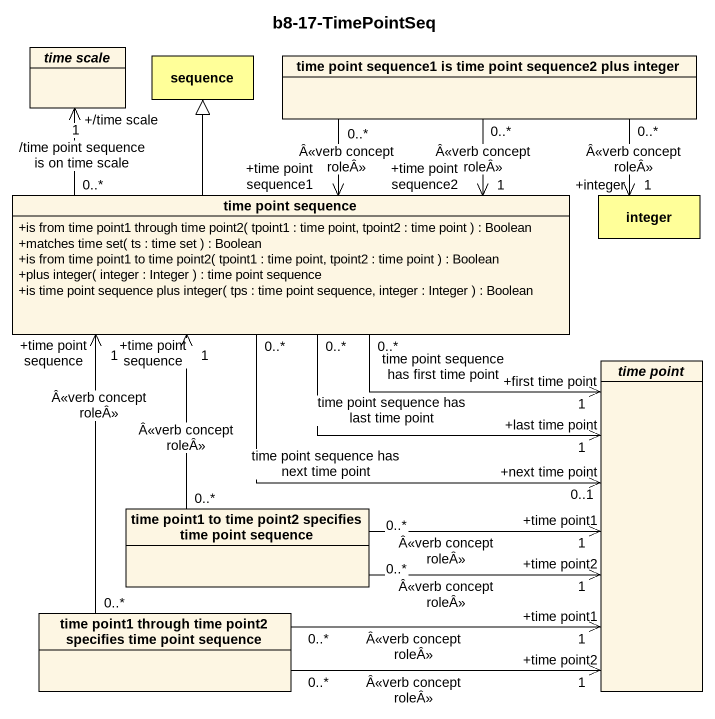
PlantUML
@startuml
title b8-17-TimePointSeq
hide circle
hide empty members
skinparam classAttributeIconSize 0
abstract class "time scale" as time_scale
class sequence #FFFF99
class "time point sequence1 is time point sequence2 plus integer" as time_point_sequence1_is
class "time point sequence" as time_point_sequence {
  +is from time point1 through time point2( tpoint1 : time point, tpoint2 : time point ) : Boolean
  +matches time set( ts : time set ) : Boolean
  +is from time point1 to time point2( tpoint1 : time point, tpoint2 : time point ) : Boolean
  +plus integer( integer : Integer ) : time point sequence
  +is time point sequence plus integer( tps : time point sequence, integer : Integer ) : Boolean
}
class integer #FFFF99
abstract class "time point" as time_point
class "time point1 to time point2 specifies time point sequence" as time_point1_to_time_point2
class "time point1 through time point2 specifies time point sequence" as time_point1_through_time
time_point_sequence1_is "0..*" --> "+time point sequence1" time_point_sequence : Â<<verb concept roleÂ>>
time_point_sequence1_is "0..*" --> "+time point sequence2\n1" time_point_sequence : Â<<verb concept roleÂ>>
time_point_sequence1_is "0..*" --> "+integer\n1" integer : Â<<verb concept roleÂ>>
time_point_sequence "0..*" -up-> "+/time scale\n1" time_scale : /time point sequence is on time scale
time_point_sequence -up-|> sequence
time_point_sequence "0..*" --> "+next time point\n0..1" time_point : time point sequence has next time point
time_point_sequence "0..*" --> "+first time point\n1" time_point : time point sequence has first time point
time_point_sequence "0..*" --> "+last time point\n1" time_point : time point sequence has last time point
time_point1_to_time_point2 "0..*" -up-> "+time point sequence\n1" time_point_sequence : Â<<verb concept roleÂ>>
time_point1_to_time_point2 "0..*" -right-> "+time point2\n1" time_point : Â<<verb concept roleÂ>>
time_point1_to_time_point2 "0..*" -right-> "+time point1\n1" time_point : Â<<verb concept roleÂ>>
time_point1_through_time "0..*" -up-> "+time point sequence\n1" time_point_sequence : Â<<verb concept roleÂ>>
time_point1_through_time "0..*" -right-> "+time point2\n1" time_point : Â<<verb concept roleÂ>>
time_point1_through_time "0..*" -right-> "+time point1\n1" time_point : Â<<verb concept roleÂ>>
@enduml
